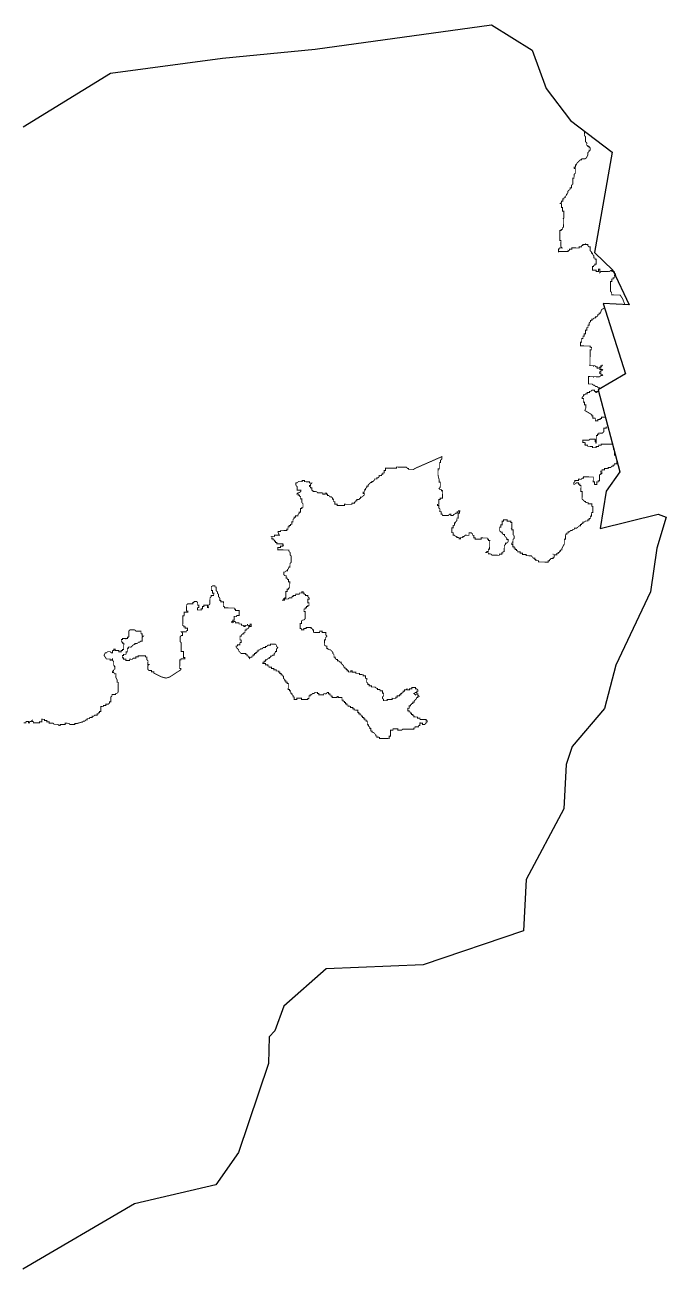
# Model space of a CAD drawing. Header units: metres. Extents: x 261354 to 266452, y 2168453 to 2172813.
# Drawn here: x 264362 to 266452, y 2168760 to 2172813 of the extents above; entities that cross this region are included whole.
import ezdxf

# ---------------------------------------------------------------- set-up
doc = ezdxf.new("R2010")
doc.units = ezdxf.units.M
doc.layers.add('HAZARDS LINE', color=1, linetype='Continuous')
doc.layers.add('village', color=3, linetype='Continuous')

msp = doc.modelspace()

# ---------------------------------------------------------------- linework, layer by layer
at = {"layer": 'HAZARDS LINE', "lineweight": 18, "const_width": 2.98}
for points in [[(266317.1, 2171902.1), (266309.7, 2171921.2), (266301.9, 2171933.2), (266274, 2171933.6), (266274.1, 2171941.6), (266270.2, 2171945.6), (266270.6, 2171977.5), (266274.6, 2171977.5), (266274.7, 2171985.4), (266278.7, 2171985.4), (266278.7, 2171989.4), (266282.7, 2171989.3), (266282.8, 2171997.3), (266286.8, 2171997.2), (266286.9, 2172001.2), (266282.9, 2172005.3), (266283, 2172009.2), (266275, 2172009.4), (266275.1, 2172013.3), (266271.1, 2172013.4), (266267, 2172009.5), (266239.1, 2172009.8), (266235.1, 2172005.9), (266235.3, 2172017.8), (266231.3, 2172017.9), (266231.2, 2172009.9), (266223.2, 2172010), (266223.2, 2172014), (266211.3, 2172014.2), (266211.4, 2172026.1), (266215.4, 2172026.1), (266215.5, 2172030.1), (266219.5, 2172030), (266219.5, 2172034), (266223.5, 2172033.9), (266223.7, 2172049.9), (266219.7, 2172049.9), (266219.8, 2172053.9), (266215.8, 2172054), (266215.9, 2172062), (266212, 2172066), (266212, 2172070), (266208, 2172070), (266208.1, 2172074), (266204.1, 2172078.1), (266204.3, 2172090), (266200.3, 2172090.1), (266196.4, 2172094.1), (266196.4, 2172098.1), (266188.5, 2172098.2), (266180.5, 2172098.3), (266180.4, 2172094.3), (266176.5, 2172094.4), (266176.4, 2172090.4), (266168.4, 2172090.5), (266168.4, 2172086.5), (266144.5, 2172086.8), (266144.4, 2172082.8), (266136.4, 2172082.9), (266136.4, 2172078.9), (266132.4, 2172079), (266132.4, 2172075), (266100.5, 2172075.4), (266100.6, 2172083.4), (266104.6, 2172083.3), (266104.6, 2172087.3), (266112.6, 2172087.2), (266108.6, 2172091.3), (266108.9, 2172111.2), (266104.9, 2172111.2), (266105.3, 2172143.1), (266109.3, 2172143.1), (266109.4, 2172147.1), (266113.4, 2172147), (266113.4, 2172151), (266117.4, 2172154.9), (266117.8, 2172182.8), (266118.1, 2172206.8), (266114.1, 2172206.8), (266114.3, 2172218.8), (266110.3, 2172218.8), (266110.5, 2172230.8), (266106.5, 2172230.8), (266110.5, 2172234.8), (266110.6, 2172238.8), (266114.6, 2172238.7), (266114.7, 2172246.7), (266118.6, 2172246.6), (266118.7, 2172250.6), (266122.7, 2172250.6), (266122.7, 2172254.5), (266126.8, 2172258.5), (266126.8, 2172262.5), (266130.8, 2172262.4), (266130.9, 2172270.4), (266134.9, 2172274.3), (266139, 2172278.3), (266139, 2172282.2), (266143, 2172282.2), (266143.1, 2172290.2), (266147.2, 2172294.1), (266147.4, 2172314), (266151.4, 2172314), (266151.6, 2172325.9), (266155.6, 2172329.9), (266155.8, 2172345.8), (266151.8, 2172345.9), (266151.9, 2172349.9), (266155.9, 2172349.8), (266156, 2172357.8), (266160, 2172357.7), (266160, 2172361.7), (266164, 2172365.6), (266168.1, 2172369.6), (266172.1, 2172373.5), (266176.1, 2172373.5), (266176.2, 2172377.4), (266188.1, 2172377.3), (266192.1, 2172381.2), (266196.2, 2172389.1), (266196.3, 2172397.1), (266200.4, 2172401.1), (266200.4, 2172405), (266204.4, 2172405), (266204.5, 2172413), (266200.5, 2172413), (266200.6, 2172417), (266196.6, 2172417), (266196.7, 2172421), (266192.7, 2172421.1), (266192.8, 2172429.1), (266188.8, 2172433.1), (266189, 2172449), (266185.1, 2172453.1), (266185.3, 2172467.4)], [(266234.2, 2171626.8), (266234.2, 2171631.1), (266230.2, 2171631.2), (266226.3, 2171635.2), (266222.3, 2171635.3), (266218.4, 2171639.3), (266214.4, 2171639.3), (266210.5, 2171643.4), (266198.5, 2171643.5), (266198.8, 2171667.5), (266214.7, 2171667.3), (266234.7, 2171667), (266238.7, 2171670.9), (266242.7, 2171670.9), (266242.8, 2171674.9), (266238.8, 2171674.9), (266238.8, 2171678.9), (266234.8, 2171679), (266234.9, 2171682.9), (266238.9, 2171682.9), (266238.9, 2171686.9), (266242.9, 2171686.8), (266243, 2171690.8), (266235, 2171690.9), (266235, 2171694.9), (266239, 2171694.8), (266239.1, 2171698.8), (266243.1, 2171702.8), (266239.1, 2171702.8), (266239.1, 2171698.8), (266235.1, 2171698.9), (266231.1, 2171695), (266227.1, 2171695), (266227.1, 2171699), (266223.1, 2171699), (266219.2, 2171703.1), (266215.2, 2171703.1), (266203.3, 2171703.3), (266203.9, 2171755.1), (266207.9, 2171755.1), (266208, 2171763), (266204, 2171763.1), (266204.1, 2171767.1), (266172.2, 2171767.5), (266172.4, 2171779.4), (266176.3, 2171779.4), (266176.5, 2171791.3), (266180.5, 2171791.3), (266180.6, 2171799.3), (266184.6, 2171799.2), (266184.7, 2171807.2), (266188.7, 2171807.1), (266188.8, 2171819.1), (266192.8, 2171819), (266192.9, 2171827), (266196.9, 2171827), (266197, 2171834.9), (266201, 2171834.9), (266201.1, 2171842.9), (266205.1, 2171846.8), (266205.2, 2171850.8), (266209.2, 2171850.7), (266209.2, 2171854.7), (266213.2, 2171854.7), (266217.2, 2171858.6), (266221.2, 2171858.5), (266221.3, 2171862.5), (266225.3, 2171862.5), (266229.3, 2171866.4), (266229.4, 2171870.4), (266233.3, 2171870.4), (266233.4, 2171874.3), (266237.4, 2171874.3), (266241.5, 2171886.2), (266251.2, 2171890.9)], [(266254.1, 2171535.2), (266240.9, 2171535.4), (266240.8, 2171531.4), (266236.9, 2171531.5), (266236.8, 2171527.5), (266228.8, 2171527.6), (266228.8, 2171523.6), (266220.8, 2171523.7), (266220.9, 2171531.7), (266212.9, 2171531.8), (266213.1, 2171539.8), (266209.1, 2171539.8), (266209.1, 2171543.8), (266186.7, 2171557.2), (266189.5, 2171563.9), (266189.6, 2171575.9), (266185.7, 2171575.9), (266185.8, 2171583.9), (266181.8, 2171584), (266181.9, 2171595.9), (266177.9, 2171596), (266178, 2171600), (266182, 2171603.9), (266182.1, 2171607.9), (266186.1, 2171607.8), (266190.1, 2171611.8), (266194.1, 2171611.7), (266194.1, 2171615.7), (266202.1, 2171615.6), (266202.2, 2171619.6), (266206.2, 2171619.5), (266210.2, 2171623.5), (266218.2, 2171623.4), (266218.1, 2171619.4), (266222.1, 2171619.3), (266222, 2171615.3), (266226, 2171615.3), (266226.1, 2171619.3), (266230.1, 2171619.2), (266232.8, 2171616.4)], [(266277.2, 2171447.2), (266239.7, 2171447.7), (266239.7, 2171443.7), (266231.7, 2171443.8), (266231.6, 2171439.8), (266223.7, 2171439.9), (266223.6, 2171436), (266211.7, 2171436.1), (266211.7, 2171440.1), (266195.8, 2171440.3), (266195.8, 2171444.3), (266187.8, 2171444.4), (266187.9, 2171448.4), (266188, 2171452.4), (266180, 2171452.5), (266180.1, 2171460.5), (266200, 2171460.2), (266204.1, 2171464.1), (266220, 2171463.9), (266219.9, 2171456), (266223.8, 2171451.9), (266224.2, 2171475.8), (266228.1, 2171475.8), (266228.2, 2171479.8), (266232.2, 2171479.7), (266232.2, 2171483.7), (266244.2, 2171483.5), (266248.2, 2171487.5), (266248.4, 2171499.4), (266256.4, 2171499.3), (266256.4, 2171503.3), (266262.5, 2171503.2)], [(266281.4, 2171431.2), (266279.4, 2171431.2), (266279.4, 2171435.2), (266280.3, 2171435.2)], [(266286.6, 2171411.2), (266283.1, 2171411.2), (266283.3, 2171424)], [(264357.7, 2170539.9), (264365.6, 2170539.8), (264365.7, 2170543.8), (264373.7, 2170543.7), (264373.6, 2170539.7), (264377.6, 2170539.7), (264377.7, 2170543.7), (264381.6, 2170543.6), (264385.7, 2170547.5), (264385.6, 2170543.6), (264389.6, 2170543.5), (264389.6, 2170539.5), (264409.5, 2170539.2), (264409.5, 2170543.2), (264417.5, 2170543.1), (264417.6, 2170551.1), (264425.6, 2170551), (264425.5, 2170547), (264433.5, 2170546.9), (264433.5, 2170542.9), (264441.4, 2170542.8), (264441.4, 2170538.8), (264453.3, 2170538.7), (264457.3, 2170534.6), (264469.2, 2170534.5), (264473.2, 2170530.4), (264477.1, 2170530.4), (264477.2, 2170534.3), (264493.1, 2170534.1), (264493.2, 2170538.1), (264505.2, 2170538), (264509.1, 2170533.9), (264525, 2170533.7), (264525.1, 2170537.7), (264533.1, 2170537.6), (264545.1, 2170541.4), (264549.1, 2170541.4), (264553.1, 2170545.3), (264557.1, 2170545.2), (264561.1, 2170549.2), (264565.1, 2170549.1), (264565.2, 2170553.1), (264573.1, 2170553), (264573.2, 2170557), (264581.2, 2170556.9), (264581.2, 2170560.9), (264585.2, 2170560.8), (264589.2, 2170564.7), (264597.2, 2170564.6), (264597.3, 2170568.6), (264601.3, 2170568.6), (264601.3, 2170572.6), (264605.3, 2170572.5), (264605.4, 2170576.5), (264609.3, 2170576.4), (264609.6, 2170592.4), (264617.5, 2170592.3), (264617.6, 2170596.3), (264625.5, 2170596.2), (264625.6, 2170600.1), (264633.6, 2170600), (264637.6, 2170604), (264637.7, 2170608), (264641.7, 2170607.9), (264641.9, 2170623.8), (264645.9, 2170627.8), (264646, 2170631.8), (264657.9, 2170631.6), (264658, 2170635.6), (264662, 2170635.5), (264666, 2170639.5), (264666.4, 2170671.4), (264662.4, 2170671.4), (264662.6, 2170679.4), (264658.7, 2170687.4), (264658.8, 2170699.4), (264654.8, 2170699.4), (264650.9, 2170703.5), (264646.9, 2170703.5), (264647, 2170707.5), (264651, 2170707.5), (264651, 2170711.4), (264655.1, 2170715.4), (264655.2, 2170723.4), (264651.2, 2170727.4), (264651.4, 2170739.4), (264647.5, 2170743.4), (264647.5, 2170747.4), (264643.5, 2170743.4), (264639.5, 2170743.5), (264639.5, 2170747.5), (264627.6, 2170747.6), (264619.8, 2170759.7), (264623.9, 2170767.6), (264627.9, 2170767.6), (264631.9, 2170771.5), (264639.9, 2170771.4), (264643.8, 2170767.4), (264647.8, 2170767.3), (264647.9, 2170775.3), (264651.9, 2170775.2), (264651.9, 2170779.2), (264655.9, 2170779.2), (264655.9, 2170775.2), (264667.8, 2170775), (264667.8, 2170771), (264675.7, 2170770.9), (264675.8, 2170774.9), (264679.8, 2170774.9), (264679.8, 2170778.8), (264683.8, 2170778.8), (264684.1, 2170798.7), (264680.1, 2170798.8), (264680.2, 2170802.8), (264676.2, 2170802.8), (264676.3, 2170810.8), (264680.3, 2170810.7), (264680.3, 2170814.7), (264692.3, 2170814.6), (264696.3, 2170814.5), (264696.3, 2170818.5), (264700.3, 2170818.4), (264700.6, 2170838.4), (264704.6, 2170842.3), (264720.6, 2170842.1), (264724.5, 2170838.1), (264740.4, 2170837.8), (264740.3, 2170829.9), (264744.3, 2170829.8), (264744.2, 2170821.8), (264748.2, 2170821.8), (264744.1, 2170817.9), (264744, 2170805.9), (264740, 2170805.9), (264736, 2170802), (264732, 2170802.1), (264727.9, 2170798.1), (264720, 2170798.2), (264719.9, 2170794.3), (264715.9, 2170794.3), (264711.9, 2170790.4), (264707.8, 2170786.4), (264699.9, 2170786.6), (264699.8, 2170782.6), (264695.8, 2170782.6), (264695.7, 2170770.7), (264691.7, 2170770.7), (264691.6, 2170762.7), (264683.6, 2170762.8), (264683.6, 2170758.9), (264679.6, 2170758.9), (264679.5, 2170750.9), (264683.4, 2170750.9), (264683.4, 2170746.9), (264691.4, 2170746.8), (264691.3, 2170742.8), (264703.3, 2170742.6), (264703.3, 2170746.6), (264711.3, 2170746.5), (264715.3, 2170750.5), (264723.3, 2170750.3), (264723.4, 2170754.3), (264731.3, 2170754.2), (264731.4, 2170758.2), (264755.3, 2170757.9), (264755.3, 2170753.9), (264759.2, 2170753.9), (264759.1, 2170745.9), (264763.1, 2170741.8), (264762.9, 2170729.9), (264766.9, 2170729.8), (264762.8, 2170725.9), (264762.7, 2170713.9), (264766.6, 2170709.9), (264774.6, 2170709.8), (264774.5, 2170705.8), (264782.5, 2170705.7), (264782.5, 2170701.7), (264806.2, 2170689.4), (264822.1, 2170685.2), (264834.1, 2170689), (264870.3, 2170712.5), (264870.4, 2170716.5), (264866.4, 2170716.5), (264866.8, 2170744.4), (264870.7, 2170744.4), (264870.8, 2170748.4), (264882.8, 2170748.2), (264882.8, 2170752.2), (264878.8, 2170752.2), (264879.1, 2170772.2), (264871.1, 2170772.3), (264871.5, 2170800.2), (264867.6, 2170804.2), (264867.8, 2170820.2), (264871.8, 2170824.1), (264875.8, 2170824.1), (264875.9, 2170832), (264872, 2170836.1), (264887.9, 2170835.9), (264888, 2170839.8), (264892, 2170839.8), (264892.1, 2170847.8), (264884.1, 2170847.9), (264884.1, 2170851.9), (264880.2, 2170851.9), (264880.2, 2170855.9), (264876.2, 2170856), (264876.7, 2170887.8), (264880.6, 2170887.8), (264880.8, 2170899.8), (264892.8, 2170899.6), (264892.8, 2170903.6), (264888.8, 2170903.6), (264889.1, 2170923.6), (264893.1, 2170927.5), (264909.1, 2170927.3), (264909.1, 2170931.3), (264913.1, 2170931.2), (264913.2, 2170935.2), (264921.1, 2170935.1), (264925.1, 2170931.1), (264925, 2170923.1), (264929, 2170923), (264928.9, 2170915.1), (264924.9, 2170915.1), (264924.8, 2170907.1), (264936.7, 2170907), (264936.8, 2170911), (264940.8, 2170910.9), (264940.9, 2170918.9), (264944.9, 2170918.8), (264944.9, 2170922.8), (264956.9, 2170922.7), (264956.8, 2170914.7), (264960.7, 2170914.6), (264960.8, 2170918.6), (264960.8, 2170922.6), (264964.9, 2170926.5), (264964.9, 2170930.5), (264965, 2170934.5), (264965, 2170938.5), (264965.1, 2170942.5), (264965.2, 2170946.5), (264969.2, 2170950.4), (264969.3, 2170954.4), (264973.2, 2170954.3), (264977.2, 2170954.3), (264977.3, 2170958.3), (264977.3, 2170962.3), (264973.3, 2170962.3), (264973.4, 2170966.3), (264973.5, 2170970.3), (264969.5, 2170970.3), (264969.5, 2170974.3), (264969.6, 2170978.3), (264969.6, 2170982.3), (264973.7, 2170986.2), (264977.7, 2170986.2), (264981.6, 2170986.1), (264981.6, 2170982.1), (264985.6, 2170982.1), (264985.5, 2170978.1), (264985.5, 2170974.1), (264985.4, 2170970.1), (264989.3, 2170966.1), (264989.3, 2170962.1), (264993.2, 2170958.1), (264993.2, 2170954.1), (264993.1, 2170950.1), (264997, 2170946), (264997, 2170942.1), (264996.9, 2170938.1), (265000.9, 2170938), (265000.9, 2170934), (265004.9, 2170934), (265008.8, 2170933.9), (265008.8, 2170929.9), (265008.7, 2170925.9), (265008.7, 2170922), (265008.6, 2170918), (265012.6, 2170917.9), (265012.6, 2170913.9), (265016.5, 2170913.9), (265020.5, 2170913.8), (265024.5, 2170913.8), (265028.5, 2170913.7), (265032.5, 2170913.7), (265036.5, 2170913.6), (265040.5, 2170913.6), (265044.5, 2170913.5), (265044.4, 2170909.5), (265048.4, 2170909.5), (265048.3, 2170905.5), (265052.3, 2170905.4), (265056.3, 2170905.4), (265060.3, 2170905.3), (265060.2, 2170901.3), (265060.2, 2170897.3), (265060.1, 2170893.4), (265060.1, 2170889.4), (265056.1, 2170889.4), (265052.1, 2170889.5), (265052, 2170885.5), (265048.1, 2170885.5), (265044.1, 2170885.6), (265044, 2170881.6), (265044, 2170877.6), (265043.9, 2170873.6), (265039.9, 2170873.7), (265039.9, 2170869.7), (265035.9, 2170869.8), (265035.8, 2170865.8), (265039.8, 2170865.7), (265043.9, 2170869.7), (265047.8, 2170869.6), (265047.8, 2170865.6), (265051.8, 2170865.6), (265055.8, 2170865.5), (265059.8, 2170865.5), (265059.7, 2170861.5), (265063.7, 2170861.4), (265067.7, 2170861.4), (265067.6, 2170857.4), (265071.6, 2170857.3), (265075.6, 2170857.3), (265075.5, 2170853.3), (265079.5, 2170853.2), (265079.6, 2170857.2), (265083.6, 2170857.2), (265087.5, 2170857.1), (265087.6, 2170861.1), (265087.5, 2170857.1), (265091.5, 2170857), (265095.5, 2170857), (265095.6, 2170861), (265099.6, 2170860.9), (265099.5, 2170856.9), (265099.5, 2170853), (265095.5, 2170853), (265091.5, 2170853.1), (265091.4, 2170849.1), (265087.4, 2170845.1), (265083.4, 2170845.2), (265083.3, 2170841.2), (265079.4, 2170841.3), (265079.3, 2170837.3), (265079.3, 2170833.3), (265075.3, 2170833.3), (265075.2, 2170829.4), (265071.2, 2170829.4), (265067.2, 2170825.5), (265067.1, 2170821.5), (265063.1, 2170821.5), (265063.1, 2170817.6), (265063, 2170813.6), (265063, 2170809.6), (265067, 2170809.5), (265066.9, 2170805.5), (265066.9, 2170801.6), (265062.9, 2170801.6), (265062.8, 2170797.6), (265062.8, 2170793.6), (265058.8, 2170793.7), (265054.8, 2170793.7), (265054.7, 2170789.8), (265050.8, 2170789.8), (265050.7, 2170785.8), (265054.6, 2170781.8), (265058.6, 2170777.7), (265058.5, 2170773.8), (265062.5, 2170769.7), (265066.4, 2170765.7), (265070.4, 2170765.6), (265074.4, 2170765.6), (265078.3, 2170765.5), (265082.3, 2170765.5), (265082.3, 2170761.5), (265086.3, 2170761.4), (265086.2, 2170757.4), (265090.2, 2170757.4), (265090.1, 2170753.4), (265094.1, 2170753.3), (265094.1, 2170749.4), (265098.1, 2170753.3), (265102.1, 2170753.2), (265102.2, 2170757.2), (265106.1, 2170757.2), (265106.2, 2170761.2), (265110.2, 2170761.1), (265110.2, 2170765.1), (265114.2, 2170765), (265114.3, 2170769), (265118.3, 2170769), (265118.3, 2170772.9), (265122.3, 2170772.9), (265122.4, 2170776.9), (265126.3, 2170776.8), (265130.4, 2170780.8), (265134.4, 2170780.7), (265138.4, 2170784.6), (265142.4, 2170784.6), (265146.4, 2170784.5), (265146.4, 2170788.5), (265150.4, 2170788.5), (265154.5, 2170792.4), (265158.4, 2170792.3), (265162.4, 2170792.3), (265162.5, 2170796.3), (265166.5, 2170796.2), (265170.5, 2170796.2), (265174.4, 2170796.1), (265178.4, 2170796.1), (265182.4, 2170792), (265182.3, 2170788), (265186.2, 2170784), (265182.2, 2170780.1), (265182.1, 2170776.1), (265182.1, 2170772.1), (265178.1, 2170772.1), (265178.1, 2170768.2), (265174, 2170764.2), (265174, 2170760.2), (265170, 2170760.3), (265165.9, 2170756.4), (265161.9, 2170756.4), (265161.9, 2170752.4), (265157.9, 2170752.5), (265157.9, 2170748.5), (265153.9, 2170748.5), (265149.8, 2170744.6), (265145.8, 2170744.7), (265145.8, 2170740.7), (265141.8, 2170740.7), (265141.7, 2170736.7), (265137.8, 2170736.8), (265137.7, 2170732.8), (265141.7, 2170732.8), (265145.7, 2170732.7), (265145.6, 2170728.7), (265149.6, 2170728.7), (265153.6, 2170728.6), (265153.5, 2170724.6), (265157.5, 2170724.6), (265157.5, 2170720.6), (265161.5, 2170720.5), (265165.4, 2170720.5), (265165.4, 2170716.5), (265169.4, 2170716.4), (265173.4, 2170716.4), (265173.3, 2170712.4), (265177.3, 2170712.3), (265181.3, 2170712.3), (265181.2, 2170708.3), (265185.2, 2170708.3), (265189.2, 2170708.2), (265189.2, 2170704.2), (265193.1, 2170704.2), (265193.1, 2170700.2), (265197.1, 2170700.1), (265197, 2170696.1), (265201, 2170696.1), (265200.9, 2170692.1), (265204.9, 2170692), (265204.9, 2170688), (265204.8, 2170684.1), (265208.8, 2170680), (265208.7, 2170676), (265212.7, 2170676), (265212.6, 2170672), (265216.6, 2170671.9), (265216.6, 2170668), (265220.6, 2170667.9), (265220.5, 2170663.9), (265220.5, 2170659.9), (265220.4, 2170655.9), (265220.3, 2170652), (265220.3, 2170648), (265224.3, 2170647.9), (265224.2, 2170643.9), (265228.2, 2170643.9), (265228.2, 2170639.9), (265228.1, 2170635.9), (265232.1, 2170635.8), (265232, 2170631.9), (265236, 2170627.8), (265235.9, 2170623.8), (265239.9, 2170623.8), (265239.8, 2170619.8), (265239.8, 2170615.8), (265243.8, 2170615.8), (265247.8, 2170615.7), (265247.8, 2170619.7), (265251.8, 2170619.6), (265255.8, 2170619.6), (265259.8, 2170619.5), (265263.8, 2170619.5), (265263.7, 2170615.5), (265267.7, 2170615.4), (265271.7, 2170615.4), (265275.7, 2170615.3), (265279.7, 2170615.3), (265283.6, 2170615.2), (265283.7, 2170619.2), (265287.7, 2170619.1), (265287.7, 2170623.1), (265287.8, 2170627.1), (265291.8, 2170627.1), (265291.8, 2170631.1), (265295.8, 2170631), (265299.9, 2170634.9), (265303.8, 2170634.9), (265307.9, 2170638.8), (265311.9, 2170638.8), (265315.9, 2170638.7), (265315.8, 2170634.7), (265319.8, 2170634.7), (265319.7, 2170630.7), (265323.7, 2170630.6), (265327.7, 2170630.6), (265331.7, 2170630.5), (265335.7, 2170630.5), (265335.7, 2170634.5), (265339.7, 2170634.4), (265343.7, 2170634.3), (265347.7, 2170638.3), (265351.7, 2170638.2), (265351.7, 2170634.2), (265355.7, 2170634.2), (265355.6, 2170630.2), (265359.6, 2170630.1), (265359.5, 2170626.2), (265363.5, 2170626.1), (265363.5, 2170622.1), (265367.5, 2170622.1), (265371.4, 2170622), (265375.4, 2170622), (265379.4, 2170621.9), (265379.5, 2170625.9), (265383.5, 2170625.8), (265383.4, 2170621.8), (265387.4, 2170621.8), (265391.4, 2170621.7), (265395.4, 2170621.7), (265395.3, 2170617.7), (265395.3, 2170613.7), (265399.2, 2170613.7), (265399.2, 2170609.7), (265403.2, 2170609.6), (265403.1, 2170605.6), (265407.1, 2170605.6), (265407, 2170601.6), (265411, 2170601.5), (265411, 2170597.6), (265415, 2170597.5), (265414.9, 2170593.5), (265418.9, 2170593.5), (265422.9, 2170593.4), (265422.8, 2170589.4), (265426.8, 2170589.4), (265430.8, 2170589.3), (265430.8, 2170585.3), (265434.7, 2170585.3), (265434.7, 2170581.3), (265438.7, 2170581.2), (265442.7, 2170581.2), (265446.6, 2170581.1), (265446.6, 2170577.1), (265446.5, 2170573.1), (265450.5, 2170573.1), (265450.5, 2170569.1), (265454.5, 2170569.1), (265454.4, 2170565.1), (265458.4, 2170565), (265458.3, 2170561), (265462.3, 2170561), (265462.3, 2170557), (265466.3, 2170556.9), (265466.2, 2170552.9), (265470.2, 2170552.9), (265470.1, 2170548.9), (265474.1, 2170548.9), (265474.1, 2170544.9), (265478, 2170544.8), (265478, 2170540.8), (265477.9, 2170536.8), (265477.9, 2170532.9), (265481.9, 2170532.8), (265481.8, 2170528.8), (265485.8, 2170524.8), (265485.7, 2170520.8), (265489.7, 2170520.7), (265489.6, 2170516.7), (265489.6, 2170512.8), (265493.6, 2170512.7), (265493.5, 2170508.7), (265497.5, 2170508.7), (265501.4, 2170504.6), (265505.4, 2170500.6), (265505.3, 2170496.6), (265509.3, 2170496.5), (265509.2, 2170492.6), (265513.2, 2170492.5), (265517.2, 2170492.4), (265517.2, 2170488.5), (265521.1, 2170488.4), (265525.1, 2170488.4), (265529.1, 2170488.3), (265533.1, 2170488.2), (265537.1, 2170488.2), (265541.1, 2170488.1), (265545.1, 2170488.1), (265549, 2170488), (265549.1, 2170492), (265549.2, 2170496), (265553.1, 2170496), (265553.2, 2170499.9), (265553.3, 2170503.9), (265553.3, 2170507.9), (265553.4, 2170511.9), (265553.4, 2170515.9), (265557.4, 2170515.8), (265561.4, 2170515.8), (265561.4, 2170519.8), (265565.4, 2170519.7), (265569.4, 2170519.7), (265573.4, 2170519.6), (265577.4, 2170519.6), (265577.3, 2170515.6), (265581.3, 2170515.5), (265585.3, 2170515.5), (265589.3, 2170515.4), (265593.3, 2170519.3), (265597.3, 2170519.3), (265601.3, 2170519.2), (265605.3, 2170519.2), (265609.3, 2170519.1), (265613.3, 2170519.1), (265617.2, 2170519), (265621.2, 2170519), (265625.2, 2170518.9), (265629.2, 2170518.9), (265629.3, 2170522.8), (265633.2, 2170522.8), (265633.3, 2170526.8), (265637.3, 2170526.7), (265641.3, 2170526.7), (265645.3, 2170526.6), (265645.3, 2170530.6), (265649.3, 2170530.5), (265649.3, 2170534.5), (265649.4, 2170538.5), (265649.5, 2170542.5), (265649.4, 2170538.5), (265653.4, 2170538.5), (265657.4, 2170538.4), (265657.3, 2170534.4), (265661.3, 2170534.4), (265665.3, 2170534.3), (265669.3, 2170538.3), (265669.4, 2170542.2), (265673.4, 2170542.2), (265673.4, 2170546.2), (265669.4, 2170546.2), (265669.5, 2170550.2), (265665.5, 2170550.3), (265661.5, 2170550.3), (265657.5, 2170550.4), (265653.5, 2170550.4), (265649.6, 2170550.5), (265649.6, 2170554.5), (265645.6, 2170554.5), (265641.6, 2170554.6), (265641.7, 2170558.6), (265637.7, 2170558.6), (265633.7, 2170558.7), (265629.7, 2170558.7), (265629.8, 2170562.7), (265625.8, 2170562.8), (265625.9, 2170566.7), (265621.9, 2170566.8), (265621.9, 2170570.8), (265617.9, 2170570.8), (265618, 2170574.8), (265614, 2170574.9), (265614.1, 2170578.9), (265610.1, 2170578.9), (265610.1, 2170582.9), (265610.2, 2170586.9), (265614.2, 2170586.8), (265614.2, 2170590.8), (265614.3, 2170594.8), (265618.3, 2170594.8), (265618.3, 2170598.8), (265622.3, 2170598.7), (265622.4, 2170602.7), (265626.3, 2170602.6), (265626.4, 2170606.6), (265630.4, 2170606.6), (265630.4, 2170610.6), (265634.5, 2170614.5), (265638.5, 2170618.4), (265638.6, 2170622.4), (265642.6, 2170622.4), (265642.6, 2170626.3), (265646.6, 2170626.3), (265642.7, 2170630.3), (265642.7, 2170634.3), (265638.7, 2170634.4), (265634.7, 2170630.4), (265630.8, 2170634.5), (265626.8, 2170634.5), (265630.8, 2170634.5), (265634.8, 2170638.4), (265638.8, 2170638.4), (265638.8, 2170642.3), (265642.8, 2170642.3), (265642.9, 2170646.3), (265638.9, 2170650.3), (265635, 2170650.4), (265635, 2170654.4), (265631, 2170654.4), (265627, 2170654.5), (265623.1, 2170654.5), (265623, 2170650.5), (265619, 2170650.6), (265615, 2170650.6), (265615, 2170646.6), (265611, 2170646.7), (265607, 2170646.8), (265607.1, 2170650.7), (265603, 2170646.8), (265599, 2170646.9), (265599, 2170642.9), (265595, 2170642.9), (265594.9, 2170638.9), (265590.9, 2170639), (265590.9, 2170635), (265586.9, 2170635.1), (265586.9, 2170631.1), (265582.9, 2170631.1), (265582.8, 2170627.1), (265578.8, 2170627.2), (265574.8, 2170627.2), (265574.8, 2170623.3), (265570.8, 2170623.3), (265570.7, 2170619.3), (265566.8, 2170619.4), (265562.8, 2170619.4), (265558.8, 2170619.5), (265558.7, 2170615.5), (265554.8, 2170615.6), (265550.8, 2170615.6), (265546.8, 2170615.7), (265542.8, 2170615.7), (265542.7, 2170611.7), (265538.8, 2170611.8), (265534.8, 2170611.8), (265530.8, 2170611.9), (265530.8, 2170615.9), (265526.9, 2170619.9), (265527, 2170623.9), (265531, 2170627.8), (265531, 2170631.8), (265531.1, 2170635.8), (265527.1, 2170635.9), (265527.2, 2170639.9), (265527.2, 2170643.8), (265523.2, 2170643.9), (265519.3, 2170643.9), (265519.3, 2170647.9), (265515.3, 2170648), (265511.3, 2170648), (265511.4, 2170652), (265507.4, 2170652.1), (265503.5, 2170656.1), (265499.5, 2170656.2), (265495.5, 2170656.2), (265491.5, 2170656.3), (265491.6, 2170660.3), (265487.6, 2170660.3), (265483.6, 2170660.4), (265483.6, 2170664.4), (265479.7, 2170664.4), (265479.7, 2170668.4), (265475.8, 2170672.4), (265475.8, 2170676.4), (265475.9, 2170680.4), (265475.9, 2170684.4), (265472, 2170684.5), (265472, 2170688.4), (265472.1, 2170692.4), (265468.1, 2170692.5), (265464.1, 2170692.5), (265464.1, 2170696.5), (265460.2, 2170696.6), (265456.2, 2170696.6), (265452.2, 2170696.7), (265452.2, 2170700.7), (265448.3, 2170700.7), (265444.3, 2170700.8), (265440.3, 2170700.8), (265440.3, 2170704.8), (265436.3, 2170704.9), (265432.4, 2170704.9), (265428.4, 2170705), (265428.4, 2170709), (265424.4, 2170709), (265424.4, 2170705), (265420.4, 2170705.1), (265416.4, 2170705.1), (265416.5, 2170709.1), (265412.5, 2170709.2), (265412.5, 2170713.2), (265408.6, 2170713.2), (265408.6, 2170717.2), (265404.6, 2170717.3), (265404.7, 2170721.2), (265400.7, 2170721.3), (265400.7, 2170725.3), (265396.8, 2170729.3), (265392.9, 2170733.4), (265392.9, 2170737.4), (265388.9, 2170737.4), (265385, 2170741.5), (265381, 2170741.5), (265381.1, 2170745.5), (265377.1, 2170745.5), (265373.2, 2170749.6), (265373.2, 2170753.6), (265369.2, 2170753.6), (265369.3, 2170757.6), (265369.3, 2170761.6), (265365.4, 2170765.6), (265365.5, 2170769.6), (265361.5, 2170773.7), (265357.6, 2170777.7), (265353.6, 2170777.8), (265349.6, 2170777.8), (265349.7, 2170781.8), (265345.7, 2170781.9), (265345.7, 2170785.8), (265345.8, 2170789.8), (265341.8, 2170789.9), (265337.9, 2170793.9), (265337.9, 2170797.9), (265338, 2170801.9), (265338, 2170805.9), (265338.1, 2170809.9), (265342.1, 2170809.8), (265342.1, 2170813.8), (265342.2, 2170817.8), (265346.2, 2170821.7), (265342.3, 2170825.8), (265342.3, 2170829.8), (265342.4, 2170833.7), (265338.4, 2170833.8), (265334.4, 2170833.8), (265330.4, 2170833.9), (265330.5, 2170837.9), (265326.5, 2170837.9), (265322.5, 2170838), (265322.5, 2170834), (265318.5, 2170834.1), (265314.5, 2170834.1), (265310.5, 2170834.2), (265306.5, 2170834.2), (265302.5, 2170834.3), (265302.6, 2170838.3), (265302.6, 2170842.2), (265298.7, 2170842.3), (265298.7, 2170846.3), (265294.7, 2170846.3), (265294.8, 2170850.3), (265290.8, 2170850.4), (265286.8, 2170850.4), (265282.8, 2170850.5), (265278.8, 2170850.5), (265278.8, 2170846.6), (265274.8, 2170846.6), (265270.8, 2170846.7), (265270.8, 2170842.7), (265266.8, 2170842.7), (265262.8, 2170842.8), (265262.8, 2170846.8), (265258.8, 2170846.8), (265258.9, 2170850.8), (265259, 2170854.8), (265259, 2170858.8), (265259.1, 2170862.8), (265263, 2170862.7), (265263.1, 2170866.7), (265263.2, 2170870.7), (265267.2, 2170874.6), (265271.2, 2170874.6), (265275.2, 2170878.5), (265275.3, 2170882.5), (265275.3, 2170886.5), (265275.4, 2170890.5), (265275.4, 2170894.4), (265275.5, 2170898.4), (265275.5, 2170902.4), (265271.6, 2170902.5), (265271.6, 2170906.5), (265271.7, 2170910.5), (265275.6, 2170910.4), (265275.7, 2170914.4), (265279.7, 2170914.3), (265279.7, 2170918.3), (265283.7, 2170918.3), (265283.8, 2170922.3), (265287.8, 2170922.2), (265287.8, 2170926.2), (265287.9, 2170930.2), (265283.9, 2170930.2), (265283.9, 2170934.2), (265284, 2170938.2), (265284, 2170942.2), (265288, 2170942.1), (265288.1, 2170946.1), (265284.2, 2170950.2), (265284.2, 2170954.1), (265280.2, 2170954.2), (265276.2, 2170954.3), (265276.3, 2170958.2), (265272.3, 2170958.3), (265272.4, 2170962.3), (265268.4, 2170962.3), (265268.4, 2170966.3), (265264.4, 2170966.4), (265264.4, 2170962.4), (265260.4, 2170962.4), (265256.4, 2170962.5), (265256.4, 2170958.5), (265252.4, 2170958.6), (265248.4, 2170958.6), (265244.4, 2170958.7), (265244.3, 2170954.7), (265240.4, 2170954.7), (265236.4, 2170954.8), (265236.3, 2170950.8), (265232.3, 2170950.9), (265232.3, 2170946.9), (265228.3, 2170946.9), (265224.3, 2170947), (265220.3, 2170943), (265216.3, 2170943.1), (265212.3, 2170943.1), (265208.3, 2170943.2), (265208.3, 2170939.2), (265204.3, 2170939.3), (265200.3, 2170939.3), (265204.3, 2170939.3), (265204.3, 2170943.3), (265208.3, 2170943.2), (265208.4, 2170947.2), (265212.4, 2170947.1), (265212.4, 2170951.1), (265212.6, 2170963.1), (265212.6, 2170967.1), (265216.6, 2170967), (265216.7, 2170971), (265216.7, 2170975), (265220.7, 2170974.9), (265220.8, 2170978.9), (265224.7, 2170978.9), (265224.8, 2170982.9), (265224.8, 2170986.8), (265224.9, 2170990.8), (265225, 2170994.8), (265225, 2170998.8), (265221, 2170998.9), (265221.1, 2171002.8), (265221.1, 2171006.8), (265217.1, 2171006.9), (265217.2, 2171010.9), (265213.2, 2171010.9), (265213.3, 2171014.9), (265213.3, 2171018.9), (265209.3, 2171019), (265205.4, 2171023), (265205.5, 2171027), (265205.5, 2171031), (265209.5, 2171030.9), (265213.5, 2171034.8), (265217.5, 2171034.8), (265217.6, 2171038.8), (265221.6, 2171042.7), (265221.7, 2171046.7), (265225.7, 2171046.6), (265225.8, 2171054.6), (265225.8, 2171058.6), (265229.9, 2171062.5), (265229.9, 2171066.5), (265230, 2171070.5), (265230, 2171074.5), (265230.1, 2171078.5), (265230.1, 2171082.5), (265226.2, 2171086.5), (265226.2, 2171090.5), (265226.3, 2171094.5), (265222.4, 2171098.5), (265222.4, 2171102.5), (265218.4, 2171102.6), (265214.4, 2171102.6), (265206.5, 2171102.7), (265202.5, 2171102.8), (265198.5, 2171102.8), (265194.5, 2171102.9), (265190.5, 2171102.9), (265186.5, 2171103), (265186.6, 2171107), (265186.6, 2171111), (265190.6, 2171110.9), (265194.6, 2171110.9), (265194.7, 2171114.8), (265198.7, 2171114.8), (265202.6, 2171114.7), (265202.7, 2171118.7), (265206.7, 2171118.7), (265202.7, 2171118.7), (265202.8, 2171122.7), (265198.8, 2171122.8), (265194.8, 2171122.8), (265190.8, 2171122.9), (265186.8, 2171122.9), (265182.8, 2171123), (265182.9, 2171127), (265178.9, 2171127), (265178.9, 2171131), (265175, 2171131.1), (265175, 2171135.1), (265171, 2171135.1), (265171.1, 2171139.1), (265167.1, 2171139.1), (265167.1, 2171143.1), (265167.2, 2171147.1), (265163.2, 2171147.2), (265167.2, 2171147.1), (265171.2, 2171147.1), (265175.2, 2171147), (265175.2, 2171151), (265179.2, 2171150.9), (265183.2, 2171150.9), (265191.2, 2171150.8), (265187.3, 2171158.8), (265187.3, 2171162.8), (265191.3, 2171162.7), (265195.3, 2171162.7), (265195.4, 2171166.7), (265199.4, 2171166.6), (265203.3, 2171166.6), (265207.3, 2171166.5), (265211.3, 2171166.5), (265215.3, 2171166.4), (265215.4, 2171170.4), (265219.3, 2171170.3), (265219.4, 2171174.3), (265219.4, 2171178.3), (265223.4, 2171178.3), (265223.5, 2171182.2), (265227.5, 2171182.2), (265227.5, 2171186.2), (265231.5, 2171186.1), (265231.6, 2171190.1), (265231.6, 2171194.1), (265235.6, 2171194), (265235.7, 2171198), (265235.7, 2171202), (265239.8, 2171206), (265239.8, 2171209.9), (265243.8, 2171209.9), (265243.8, 2171213.9), (265247.8, 2171213.8), (265251.8, 2171213.8), (265251.9, 2171217.8), (265255.9, 2171221.7), (265256, 2171225.7), (265260, 2171225.6), (265260, 2171229.6), (265260.1, 2171233.6), (265260.1, 2171237.6), (265264.1, 2171237.5), (265264.2, 2171241.5), (265268.1, 2171241.5), (265268.2, 2171245.4), (265268.2, 2171249.4), (265268.3, 2171253.4), (265264.4, 2171257.5), (265264.4, 2171261.4), (265264.5, 2171265.4), (265264.5, 2171269.4), (265260.5, 2171269.5), (265260.6, 2171273.5), (265260.6, 2171277.4), (265256.7, 2171277.5), (265256.7, 2171281.5), (265252.7, 2171281.5), (265252.8, 2171285.5), (265248.8, 2171285.6), (265252.8, 2171289.5), (265256.8, 2171289.5), (265260.9, 2171293.4), (265260.9, 2171297.4), (265256.9, 2171297.4), (265252.9, 2171297.5), (265249, 2171297.5), (265249, 2171301.5), (265249.1, 2171305.5), (265249.1, 2171309.5), (265245.2, 2171313.5), (265245.2, 2171317.5), (265245.3, 2171321.5), (265249.3, 2171321.5), (265253.3, 2171325.4), (265257.3, 2171325.3), (265261.3, 2171325.3), (265265.3, 2171325.2), (265265.3, 2171329.2), (265269.3, 2171329.2), (265273.3, 2171329.1), (265273.3, 2171325.1), (265277.2, 2171325.1), (265281.2, 2171325), (265285.2, 2171325), (265289.2, 2171324.9), (265289.1, 2171320.9), (265293.1, 2171320.9), (265297.1, 2171320.8), (265293.1, 2171316.9), (265293, 2171312.9), (265289, 2171313), (265289, 2171309), (265293, 2171308.9), (265292.9, 2171304.9), (265296.9, 2171304.9), (265296.8, 2171300.9), (265296.8, 2171296.9), (265300.8, 2171296.8), (265300.7, 2171292.9), (265304.7, 2171292.8), (265308.7, 2171292.8), (265312.7, 2171292.7), (265316.6, 2171288.7), (265320.6, 2171288.6), (265324.6, 2171288.6), (265328.6, 2171288.5), (265332.6, 2171288.4), (265332.5, 2171284.5), (265336.5, 2171284.4), (265340.5, 2171284.4), (265340.5, 2171288.3), (265344.5, 2171288.3), (265344.5, 2171284.3), (265348.5, 2171284.2), (265348.4, 2171280.3), (265352.4, 2171280.2), (265356.3, 2171276.2), (265360.3, 2171276.1), (265364.2, 2171272.1), (265364.2, 2171268.1), (265368.2, 2171268), (265368.1, 2171264), (265368.1, 2171260.1), (265372, 2171260), (265372, 2171256), (265371.9, 2171252), (265375.9, 2171252), (265379.9, 2171251.9), (265379.9, 2171247.9), (265383.8, 2171247.9), (265387.8, 2171247.8), (265391.8, 2171247.8), (265395.8, 2171247.7), (265399.8, 2171247.7), (265403.8, 2171247.6), (265403.8, 2171251.6), (265407.8, 2171251.5), (265411.8, 2171251.5), (265415.8, 2171251.4), (265419.8, 2171251.4), (265423.8, 2171251.3), (265427.7, 2171251.3), (265427.8, 2171255.3), (265431.8, 2171255.2), (265435.8, 2171255.2), (265435.8, 2171259.1), (265439.8, 2171259.1), (265439.9, 2171263.1), (265443.9, 2171263), (265443.9, 2171267), (265447.9, 2171267), (265451.9, 2171266.9), (265451.9, 2171270.9), (265455.9, 2171270.8), (265456, 2171274.8), (265460, 2171274.8), (265464, 2171278.7), (265468, 2171282.6), (265468.1, 2171286.6), (265464.1, 2171286.7), (265464.2, 2171290.7), (265468.1, 2171290.6), (265468.2, 2171294.6), (265468.3, 2171298.6), (265472.2, 2171298.5), (265472.3, 2171302.5), (265476.3, 2171306.4), (265476.4, 2171310.4), (265480.4, 2171310.4), (265480.4, 2171314.4), (265484.5, 2171318.3), (265488.5, 2171322.2), (265492.5, 2171322.2), (265492.5, 2171326.2), (265496.5, 2171326.1), (265500.6, 2171330), (265500.6, 2171334), (265504.6, 2171334), (265508.6, 2171333.9), (265508.6, 2171337.9), (265512.6, 2171337.9), (265516.7, 2171341.8), (265516.7, 2171345.8), (265520.7, 2171345.7), (265524.7, 2171345.7), (265524.8, 2171349.7), (265528.7, 2171349.6), (265528.8, 2171353.6), (265532.8, 2171353.5), (265532.8, 2171357.5), (265532.9, 2171361.5), (265536.9, 2171361.5), (265536.9, 2171365.4), (265537, 2171369.4), (265541, 2171369.4), (265545, 2171369.3), (265548.9, 2171369.3), (265552.9, 2171369.2), (265560.9, 2171369.1), (265564.9, 2171369.1), (265568.9, 2171369), (265572.9, 2171369), (265572.9, 2171372.9), (265576.9, 2171372.9), (265580.9, 2171372.8), (265584.9, 2171372.8), (265588.9, 2171372.7), (265592.8, 2171372.7), (265596.8, 2171372.6), (265600.8, 2171372.6), (265604.8, 2171372.5), (265608.7, 2171368.5), (265612.7, 2171368.4), (265612.7, 2171364.4), (265616.7, 2171364.4), (265620.6, 2171364.3), (265624.6, 2171364.3), (265628.6, 2171364.2), (265632.6, 2171368.1), (265720.9, 2171406.8), (265720.8, 2171398.9), (265716.7, 2171394.9), (265716.6, 2171387), (265712.6, 2171387), (265712.4, 2171367.1), (265708.4, 2171367.1), (265708.1, 2171347.2), (265711.9, 2171331.2), (265711.8, 2171323.2), (265715.8, 2171323.2), (265715.6, 2171307.2), (265711.5, 2171303.3), (265715.4, 2171299.2), (265719.4, 2171299.2), (265719.4, 2171295.2), (265723.4, 2171295.2), (265723, 2171271.2), (265715.1, 2171271.3), (265715, 2171267.4), (265711, 2171267.4), (265710.8, 2171251.5), (265706.8, 2171251.5), (265706.8, 2171247.5), (265710.8, 2171247.5), (265710.7, 2171239.5), (265714.6, 2171235.5), (265714.5, 2171227.5), (265718.5, 2171227.4), (265718.4, 2171219.5), (265722.3, 2171219.4), (265722.3, 2171215.4), (265742.2, 2171215.1), (265746.3, 2171219.1), (265750.2, 2171219), (265750.2, 2171215), (265758.2, 2171214.9), (265758.2, 2171218.9), (265762.2, 2171218.9), (265766.2, 2171222.8), (265770.2, 2171222.7), (265770.3, 2171226.7), (265774.3, 2171226.7), (265774.3, 2171230.7), (265778.3, 2171230.6), (265778.2, 2171222.6), (265774.2, 2171222.7), (265774, 2171206.7), (265770, 2171206.8), (265769.9, 2171198.8), (265765.9, 2171194.9), (265765.8, 2171190.9), (265761.8, 2171191), (265761.7, 2171183), (265757.7, 2171183), (265757.6, 2171175.1), (265753.6, 2171175.1), (265753.4, 2171159.2), (265757.4, 2171159.1), (265757.3, 2171151.1), (265761.3, 2171151.1), (265765.2, 2171147.1), (265769.2, 2171147), (265769.2, 2171143), (265777.1, 2171142.9), (265777.1, 2171138.9), (265781.1, 2171138.9), (265781.1, 2171142.9), (265789.1, 2171142.7), (265789.1, 2171146.7), (265793.1, 2171146.7), (265797.2, 2171150.6), (265809.1, 2171150.4), (265809.2, 2171158.4), (265817.2, 2171158.3), (265821.1, 2171154.3), (265821.1, 2171150.3), (265825.1, 2171150.2), (265825, 2171142.3), (265829, 2171142.2), (265828.9, 2171138.2), (265848.8, 2171138), (265848.9, 2171141.9), (265868.8, 2171141.7), (265868.8, 2171137.7), (265872.7, 2171137.6), (265872.7, 2171133.6), (265876.7, 2171133.6), (265876.3, 2171105.7), (265872.3, 2171105.7), (265872.2, 2171097.8), (265868.2, 2171097.8), (265864.2, 2171093.9), (265872.2, 2171093.8), (265872.1, 2171089.8), (265880.1, 2171089.7), (265884, 2171085.6), (265907.9, 2171085.3), (265908, 2171089.3), (265916, 2171089.2), (265916, 2171093.2), (265920, 2171093.1), (265920, 2171097.1), (265924, 2171097.1), (265924.3, 2171117), (265928.3, 2171120.9), (265928.4, 2171124.9), (265932.4, 2171124.9), (265936.4, 2171128.8), (265936.5, 2171136.8), (265932.5, 2171136.8), (265932.6, 2171140.8), (265928.7, 2171144.9), (265924.7, 2171148.9), (265924.8, 2171152.9), (265920.8, 2171152.9), (265916.9, 2171157), (265916.9, 2171161), (265912.9, 2171161), (265909, 2171165.1), (265909.2, 2171177), (265913.1, 2171177), (265913.3, 2171184.9), (265917.2, 2171184.9), (265917.4, 2171196.8), (265921.4, 2171196.8), (265921.4, 2171200.8), (265933.4, 2171200.6), (265933.3, 2171196.6), (265945.3, 2171196.5), (265945.2, 2171192.5), (265949.2, 2171192.4), (265949, 2171172.5), (265948.9, 2171168.5), (265952.9, 2171168.5), (265952.7, 2171152.5), (265956.6, 2171148.5), (265956.5, 2171140.5), (265952.5, 2171136.6), (265952.3, 2171124.6), (265948.3, 2171124.7), (265948.3, 2171120.7), (265952.3, 2171120.6), (265952.1, 2171112.6), (265956.1, 2171112.6), (265956.1, 2171108.6), (265960.1, 2171108.5), (265960, 2171104.6), (265964, 2171104.5), (265963.9, 2171100.5), (265967.9, 2171100.5), (265967.9, 2171096.5), (265975.9, 2171096.4), (265975.8, 2171092.4), (265983.8, 2171092.3), (265983.7, 2171088.3), (265995.7, 2171088.1), (265995.6, 2171084.1), (266011.6, 2171083.9), (266015.5, 2171079.9), (266019.4, 2171075.8), (266023.4, 2171075.8), (266023.4, 2171071.8), (266027.4, 2171071.8), (266027.3, 2171067.8), (266035.3, 2171067.7), (266035.2, 2171063.7), (266067.1, 2171063.2), (266067.2, 2171067.2), (266071.1, 2171067.2), (266071.2, 2171071.2), (266075.2, 2171071.1), (266075.2, 2171075.1), (266083.2, 2171075), (266083.3, 2171079), (266087.2, 2171078.9), (266087.4, 2171086.9), (266095.3, 2171086.8), (266095.4, 2171090.8), (266099.4, 2171090.7), (266099.4, 2171094.7), (266103.4, 2171094.7), (266103.5, 2171098.6), (266107.4, 2171098.6), (266107.5, 2171102.6), (266111.5, 2171102.5), (266111.5, 2171106.5), (266119.7, 2171122.3), (266119.9, 2171138.3), (266123.9, 2171138.2), (266124.1, 2171154.2), (266128.1, 2171154.1), (266128.2, 2171158.1), (266132.2, 2171158.1), (266132.2, 2171162.1), (266136.2, 2171162), (266140.2, 2171165.9), (266144.2, 2171165.9), (266148.3, 2171169.8), (266152.3, 2171169.8), (266152.3, 2171173.7), (266160.3, 2171173.6), (266168.4, 2171181.5), (266172.4, 2171181.5), (266172.4, 2171185.4), (266176.4, 2171185.4), (266176.4, 2171189.4), (266180.4, 2171189.3), (266180.5, 2171193.3), (266184.5, 2171193.3), (266188.5, 2171197.2), (266196.5, 2171197.1), (266196.5, 2171201.1), (266200.5, 2171201), (266200.6, 2171205), (266204.6, 2171204.9), (266204.7, 2171212.9), (266208.7, 2171212.9), (266208.8, 2171224.8), (266212.8, 2171224.8), (266213.1, 2171244.7), (266209.1, 2171244.8), (266209.2, 2171252.7), (266197.2, 2171252.9), (266197.3, 2171256.9), (266189.3, 2171257), (266189.4, 2171261), (266185.4, 2171261), (266181.5, 2171265.1), (266177.5, 2171269.1), (266177.8, 2171293), (266173.9, 2171293.1), (266174.1, 2171313), (266170.1, 2171313.1), (266170.2, 2171317.1), (266166.2, 2171317.1), (266166.3, 2171321.1), (266158.3, 2171321.2), (266154.2, 2171317.3), (266150.3, 2171317.3), (266150.3, 2171321.3), (266154.4, 2171325.2), (266154.4, 2171329.2), (266166.4, 2171329.1), (266166.4, 2171333.1), (266174.4, 2171332.9), (266178.4, 2171336.9), (266182.4, 2171336.8), (266182.5, 2171340.8), (266214.4, 2171340.4), (266214.1, 2171324.4), (266218.1, 2171324.4), (266218, 2171316.4), (266226, 2171316.3), (266226.1, 2171324.3), (266230.1, 2171324.2), (266230.1, 2171328.2), (266234.1, 2171328.2), (266234.4, 2171348.1), (266238.4, 2171348), (266238.4, 2171352), (266242.4, 2171352), (266242.5, 2171356), (266238.5, 2171356), (266238.5, 2171360), (266242.5, 2171359.9), (266242.6, 2171363.9), (266250.6, 2171363.8), (266250.6, 2171367.8), (266262.6, 2171367.7), (266262.6, 2171371.6), (266270.6, 2171371.5), (266274.6, 2171375.5), (266278.6, 2171375.4), (266278.7, 2171379.4), (266282.7, 2171379.3), (266282.7, 2171383.3), (266290.7, 2171383.2), (266290.8, 2171391.2), (266291.6, 2171392)]]:
    msp.add_lwpolyline(points, dxfattribs=at)
at = {"layer": 'HAZARDS LINE', "lineweight": 18, "const_width": 2.99}
for points in [[(266113.8, 2172182.9), (266117.8, 2172182.8)], [(266100.4, 2172071.4), (266100.5, 2172075.4)], [(266188.5, 2172102.2), (266188.5, 2172098.2)], [(266215.2, 2171699.1), (266215.2, 2171703.1)], [(266243.1, 2171702.8), (266243.2, 2171706.8)], [(266214.7, 2171663.3), (266214.7, 2171667.3)], [(266246.7, 2171670.8), (266242.7, 2171670.9)], [(266246.9, 2171690.8), (266243, 2171690.8)], [(266183.9, 2171448.5), (266187.9, 2171448.4)], [(266223.8, 2171447.9), (266223.8, 2171451.9)], [(265723.4, 2171299.1), (265723.4, 2171295.2)], [(265782.3, 2171230.6), (265778.3, 2171230.6)], [(265945, 2171172.5), (265949, 2171172.5)], [(266083.4, 2171090.9), (266083.4, 2171086.9)], [(266083.4, 2171086.9), (266087.4, 2171086.9)], [(264692.2, 2170810.6), (264692.3, 2170814.6)], [(264651.2, 2170723.4), (264655.2, 2170723.4)]]:
    msp.add_lwpolyline(points, close=True, dxfattribs=at)
at = {"layer": 'village', "color": 3, "true_color": 0x00ff00}
for points in [[(264356.3, 2172481.4, 0), (264640.9, 2172655.6, 0), (265006.2, 2172705.1, 0), (265307.4, 2172734.2, 0), (265882.5, 2172813.4, 0), (266015.5, 2172730.5, 0), (266060.7, 2172605.7, 0), (266140, 2172502, 0), (266275.4, 2172398.7, 0), (266218.6, 2172071.4, 0), (266277.9, 2172014.7, 0), (266330.8, 2171901.5, 0), (266246.7, 2171905.3, 0), (266318.8, 2171676.1, 0), (266230.6, 2171624.8, 0), (266300.8, 2171357, 0), (266255.7, 2171293.9, 0), (266236.1, 2171172.4, 0), (266425.5, 2171219.4, 0), (266451.5, 2171209.8, 0)], [(266451.5, 2171209.8, 0), (266421.4, 2171109.1, 0), (266400.5, 2170966.2, 0), (266287.3, 2170727, 0), (266250.3, 2170585.7, 0), (266145.5, 2170462.3, 0), (266125.3, 2170403.8, 0), (266118.7, 2170259.8, 0), (265995.3, 2170028.7, 0), (265986.3, 2169862.1, 0), (265660.2, 2169751.4, 0), (265344.2, 2169737.7, 0), (265205.6, 2169617, 0), (265176, 2169535.8, 0), (265158, 2169516.5, 0), (265156.3, 2169430.1, 0), (265057.6, 2169139.6, 0), (264984.7, 2169034.8, 0), (264719.2, 2168972, 0), (264355.2, 2168759.8, 0)]]:
    msp.add_polyline3d(points, dxfattribs=at)

doc.saveas('drawing.dxf')
